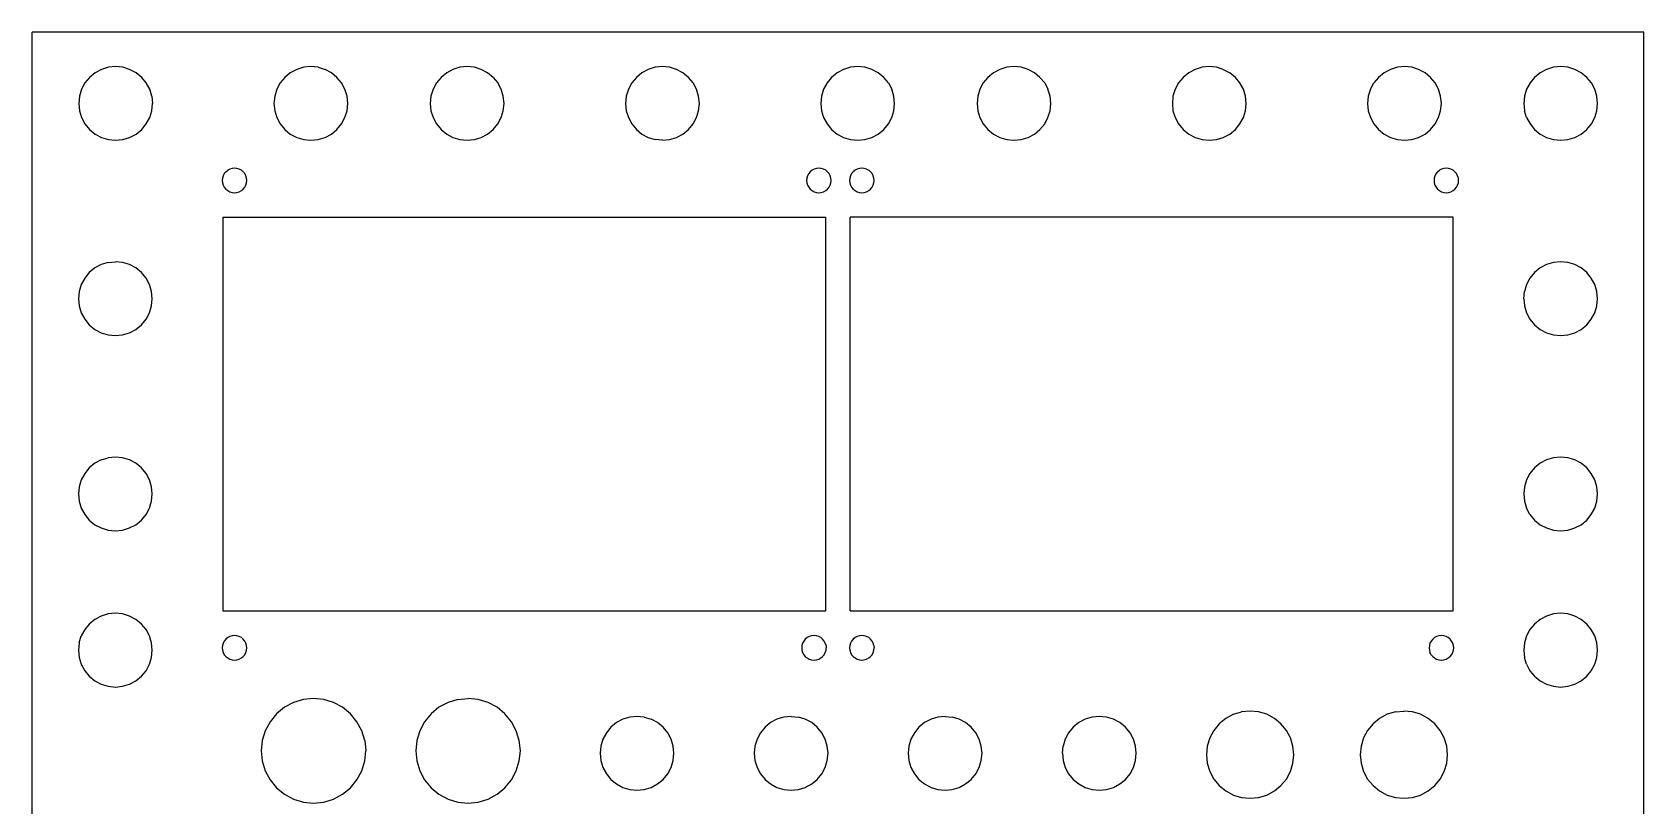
# Model space of a CAD drawing. Extents: x -0.066 to 0.066, y -0.087 to 0.087.
# Drawn here: x -0.0655 to 0.0655, y 0.0241 to 0.087 of the extents above; entities that cross this region are included whole.
import ezdxf

# ---------------------------------------------------------------- set-up
doc = ezdxf.new("R2010")
doc.units = 0

msp = doc.modelspace()

# ---------------------------------------------------------------- linework, layer by layer
for p, q in [((0.0655, 0.087), (-0.0655, 0.087)), ((-0.0655, -0.087), (-0.0655, 0.087)), ((0.0655, -0.087), (0.0655, 0.087)), ((-0.05987, 0.08398), (-0.06039, 0.0837)), ((-0.05931, 0.08415), (-0.05987, 0.08398)), ((-0.05872, 0.08421), (-0.05931, 0.08415)), ((-0.05814, 0.08415), (-0.05872, 0.08421)), ((-0.05758, 0.08398), (-0.05814, 0.08415)), ((-0.05706, 0.0837), (-0.05758, 0.08398)), ((-0.044, 0.08398), (-0.04452, 0.0837)), ((-0.04343, 0.08415), (-0.044, 0.08398)), ((-0.04285, 0.08421), (-0.04343, 0.08415)), ((-0.04226, 0.08415), (-0.04285, 0.08421)), ((-0.04226, 0.08415), (-0.0417, 0.08398)), ((-0.04118, 0.0837), (-0.0417, 0.08398)), ((-0.0313, 0.08398), (-0.03181, 0.0837)), ((-0.03073, 0.08415), (-0.0313, 0.08398)), ((-0.03015, 0.08421), (-0.03073, 0.08415)), ((-0.02956, 0.08415), (-0.03015, 0.08421)), ((-0.029, 0.08398), (-0.02956, 0.08415)), ((-0.02848, 0.0837), (-0.029, 0.08398)), ((-0.01542, 0.08398), (-0.01594, 0.0837)), ((-0.01486, 0.08415), (-0.01542, 0.08398)), ((-0.01427, 0.08421), (-0.01486, 0.08415)), ((-0.01369, 0.08415), (-0.01427, 0.08421)), ((-0.01313, 0.08398), (-0.01369, 0.08415)), ((-0.01261, 0.0837), (-0.01313, 0.08398)), ((0.00045, 0.08398), (-0.00007, 0.0837)), ((0.00102, 0.08415), (0.00045, 0.08398)), ((0.0016, 0.08421), (0.00102, 0.08415)), ((0.00219, 0.08415), (0.0016, 0.08421)), ((0.00275, 0.08398), (0.00219, 0.08415)), ((0.00327, 0.0837), (0.00275, 0.08398)), ((0.01315, 0.08398), (0.01263, 0.0837)), ((0.01372, 0.08415), (0.01315, 0.08398)), ((0.0143, 0.08421), (0.01372, 0.08415)), ((0.01489, 0.08415), (0.0143, 0.08421)), ((0.01545, 0.08398), (0.01489, 0.08415)), ((0.01597, 0.0837), (0.01545, 0.08398)), ((0.02903, 0.08398), (0.02851, 0.0837)), ((0.02959, 0.08415), (0.02903, 0.08398)), ((0.03018, 0.08421), (0.02959, 0.08415)), ((0.03076, 0.08415), (0.03018, 0.08421)), ((0.03132, 0.08398), (0.03076, 0.08415)), ((0.03132, 0.08398), (0.03184, 0.0837)), ((0.0449, 0.08398), (0.04439, 0.0837)), ((0.04547, 0.08415), (0.0449, 0.08398)), ((0.04605, 0.08421), (0.04547, 0.08415)), ((0.04664, 0.08415), (0.04605, 0.08421)), ((0.0472, 0.08398), (0.04664, 0.08415)), ((0.04772, 0.0837), (0.0472, 0.08398)), ((0.0576, 0.08398), (0.05708, 0.0837)), ((0.05817, 0.08415), (0.0576, 0.08398)), ((0.05875, 0.08421), (0.05817, 0.08415)), ((0.05934, 0.08415), (0.05875, 0.08421)), ((0.0599, 0.08398), (0.05934, 0.08415)), ((0.06042, 0.0837), (0.0599, 0.08398)), ((-0.06122, 0.08288), (-0.06149, 0.08236)), ((-0.06084, 0.08333), (-0.06122, 0.08288)), ((-0.06039, 0.0837), (-0.06084, 0.08333)), ((-0.0566, 0.08333), (-0.05706, 0.0837)), ((-0.05623, 0.08288), (-0.0566, 0.08333)), ((-0.05595, 0.08236), (-0.05623, 0.08288)), ((-0.04534, 0.08288), (-0.04562, 0.08236)), ((-0.04497, 0.08333), (-0.04534, 0.08288)), ((-0.04452, 0.0837), (-0.04497, 0.08333)), ((-0.04073, 0.08333), (-0.04118, 0.0837)), ((-0.04035, 0.08288), (-0.04073, 0.08333)), ((-0.04008, 0.08236), (-0.04035, 0.08288)), ((-0.03264, 0.08288), (-0.03292, 0.08236)), ((-0.03227, 0.08333), (-0.03264, 0.08288)), ((-0.03181, 0.0837), (-0.03227, 0.08333)), ((-0.02803, 0.08333), (-0.02848, 0.0837)), ((-0.02803, 0.08333), (-0.02765, 0.08288)), ((-0.02738, 0.08236), (-0.02765, 0.08288)), ((-0.01677, 0.08288), (-0.01704, 0.08236)), ((-0.01639, 0.08333), (-0.01677, 0.08288)), ((-0.01594, 0.0837), (-0.01639, 0.08333)), ((-0.01215, 0.08333), (-0.01261, 0.0837)), ((-0.01178, 0.08288), (-0.01215, 0.08333)), ((-0.0115, 0.08236), (-0.01178, 0.08288)), ((-0.00089, 0.08288), (-0.00117, 0.08236)), ((-0.00052, 0.08333), (-0.00089, 0.08288)), ((-0.00007, 0.0837), (-0.00052, 0.08333)), ((0.00372, 0.08333), (0.00327, 0.0837)), ((0.0041, 0.08288), (0.00372, 0.08333)), ((0.0041, 0.08288), (0.00437, 0.08236)), ((0.01181, 0.08288), (0.01153, 0.08236)), ((0.01218, 0.08333), (0.01181, 0.08288)), ((0.01263, 0.0837), (0.01218, 0.08333)), ((0.01642, 0.08333), (0.01597, 0.0837)), ((0.0168, 0.08288), (0.01642, 0.08333)), ((0.0168, 0.08288), (0.01707, 0.08236)), ((0.02768, 0.08288), (0.02741, 0.08236)), ((0.02806, 0.08333), (0.02768, 0.08288)), ((0.02851, 0.0837), (0.02806, 0.08333)), ((0.0323, 0.08333), (0.03184, 0.0837)), ((0.03267, 0.08288), (0.0323, 0.08333)), ((0.03295, 0.08236), (0.03267, 0.08288)), ((0.04328, 0.08236), (0.04356, 0.08288)), ((0.04393, 0.08333), (0.04356, 0.08288)), ((0.04439, 0.0837), (0.04393, 0.08333)), ((0.04817, 0.08333), (0.04772, 0.0837)), ((0.04855, 0.08288), (0.04817, 0.08333)), ((0.04882, 0.08236), (0.04855, 0.08288)), ((0.05626, 0.08288), (0.05598, 0.08236)), ((0.05663, 0.08333), (0.05626, 0.08288)), ((0.05708, 0.0837), (0.05663, 0.08333)), ((0.06087, 0.08333), (0.06042, 0.0837)), ((0.06125, 0.08288), (0.06087, 0.08333)), ((0.06152, 0.08236), (0.06125, 0.08288)), ((-0.06167, 0.08179), (-0.06172, 0.08121)), ((-0.06149, 0.08236), (-0.06167, 0.08179)), ((-0.05578, 0.08179), (-0.05595, 0.08236)), ((-0.05578, 0.08179), (-0.05572, 0.08121)), ((-0.04579, 0.08179), (-0.04585, 0.08121)), ((-0.04562, 0.08236), (-0.04579, 0.08179)), ((-0.03991, 0.08179), (-0.04008, 0.08236)), ((-0.03985, 0.08121), (-0.03991, 0.08179)), ((-0.03309, 0.08179), (-0.03315, 0.08121)), ((-0.03292, 0.08236), (-0.03309, 0.08179)), ((-0.02721, 0.08179), (-0.02738, 0.08236)), ((-0.02715, 0.08121), (-0.02721, 0.08179)), ((-0.01722, 0.08179), (-0.01727, 0.08121)), ((-0.01704, 0.08236), (-0.01722, 0.08179)), ((-0.01133, 0.08179), (-0.0115, 0.08236)), ((-0.01127, 0.08121), (-0.01133, 0.08179)), ((-0.00134, 0.08179), (-0.0014, 0.08121)), ((-0.00117, 0.08236), (-0.00134, 0.08179)), ((0.00454, 0.08179), (0.00437, 0.08236)), ((0.0046, 0.08121), (0.00454, 0.08179)), ((0.01136, 0.08179), (0.0113, 0.08121)), ((0.01153, 0.08236), (0.01136, 0.08179)), ((0.01724, 0.08179), (0.01707, 0.08236)), ((0.0173, 0.08121), (0.01724, 0.08179)), ((0.02723, 0.08179), (0.02718, 0.08121)), ((0.02741, 0.08236), (0.02723, 0.08179)), ((0.03312, 0.08179), (0.03295, 0.08236)), ((0.03318, 0.08121), (0.03312, 0.08179)), ((0.04311, 0.08179), (0.04305, 0.08121)), ((0.04328, 0.08236), (0.04311, 0.08179)), ((0.04899, 0.08179), (0.04882, 0.08236)), ((0.04905, 0.08121), (0.04899, 0.08179)), ((0.05581, 0.08179), (0.05575, 0.08121)), ((0.05598, 0.08236), (0.05581, 0.08179)), ((0.06169, 0.08179), (0.06152, 0.08236)), ((0.06175, 0.08121), (0.06169, 0.08179)), ((-0.06172, 0.08121), (-0.06167, 0.08062)), ((-0.06167, 0.08062), (-0.06149, 0.08006)), ((-0.06149, 0.08006), (-0.06122, 0.07954)), ((-0.05623, 0.07954), (-0.05595, 0.08006)), ((-0.05595, 0.08006), (-0.05578, 0.08062)), ((-0.05578, 0.08062), (-0.05572, 0.08121)), ((-0.04585, 0.08121), (-0.04579, 0.08062)), ((-0.04579, 0.08062), (-0.04562, 0.08006)), ((-0.04562, 0.08006), (-0.04534, 0.07954)), ((-0.04035, 0.07954), (-0.04008, 0.08006)), ((-0.04008, 0.08006), (-0.03991, 0.08062)), ((-0.03991, 0.08062), (-0.03985, 0.08121)), ((-0.03315, 0.08121), (-0.03309, 0.08062)), ((-0.03309, 0.08062), (-0.03292, 0.08006)), ((-0.03292, 0.08006), (-0.03264, 0.07954)), ((-0.02765, 0.07954), (-0.02738, 0.08006)), ((-0.02738, 0.08006), (-0.02721, 0.08062)), ((-0.02721, 0.08062), (-0.02715, 0.08121)), ((-0.01727, 0.08121), (-0.01722, 0.08062)), ((-0.01722, 0.08062), (-0.01704, 0.08006)), ((-0.01704, 0.08006), (-0.01677, 0.07954)), ((-0.01178, 0.07954), (-0.0115, 0.08006)), ((-0.0115, 0.08006), (-0.01133, 0.08062)), ((-0.01133, 0.08062), (-0.01127, 0.08121)), ((-0.0014, 0.08121), (-0.00134, 0.08062)), ((-0.00134, 0.08062), (-0.00117, 0.08006)), ((-0.00117, 0.08006), (-0.00089, 0.07954)), ((0.0041, 0.07954), (0.00437, 0.08006)), ((0.00437, 0.08006), (0.00454, 0.08062)), ((0.00454, 0.08062), (0.0046, 0.08121)), ((0.0113, 0.08121), (0.01136, 0.08062)), ((0.01136, 0.08062), (0.01153, 0.08006)), ((0.01153, 0.08006), (0.01181, 0.07954)), ((0.0168, 0.07954), (0.01707, 0.08006)), ((0.01707, 0.08006), (0.01724, 0.08062)), ((0.01724, 0.08062), (0.0173, 0.08121)), ((0.02718, 0.08121), (0.02723, 0.08062)), ((0.02723, 0.08062), (0.02741, 0.08006)), ((0.02741, 0.08006), (0.02768, 0.07954)), ((0.03267, 0.07954), (0.03295, 0.08006)), ((0.03295, 0.08006), (0.03312, 0.08062)), ((0.03312, 0.08062), (0.03318, 0.08121)), ((0.04305, 0.08121), (0.04311, 0.08062)), ((0.04311, 0.08062), (0.04328, 0.08006)), ((0.04328, 0.08006), (0.04356, 0.07954)), ((0.04855, 0.07954), (0.04882, 0.08006)), ((0.04882, 0.08006), (0.04899, 0.08062)), ((0.04899, 0.08062), (0.04905, 0.08121)), ((0.05575, 0.08121), (0.05581, 0.08062)), ((0.05598, 0.08006), (0.05581, 0.08062)), ((0.05598, 0.08006), (0.05626, 0.07954)), ((0.06125, 0.07954), (0.06152, 0.08006)), ((0.06152, 0.08006), (0.06169, 0.08062)), ((0.06169, 0.08062), (0.06175, 0.08121)), ((-0.06122, 0.07954), (-0.06084, 0.07909)), ((-0.06084, 0.07909), (-0.06039, 0.07871)), ((-0.06039, 0.07871), (-0.05987, 0.07844)), ((-0.05758, 0.07844), (-0.05706, 0.07871)), ((-0.05706, 0.07871), (-0.0566, 0.07909)), ((-0.0566, 0.07909), (-0.05623, 0.07954)), ((-0.04534, 0.07954), (-0.04497, 0.07909)), ((-0.04497, 0.07909), (-0.04452, 0.07871)), ((-0.04452, 0.07871), (-0.044, 0.07844)), ((-0.0417, 0.07844), (-0.04118, 0.07871)), ((-0.04118, 0.07871), (-0.04073, 0.07909)), ((-0.04073, 0.07909), (-0.04035, 0.07954)), ((-0.03264, 0.07954), (-0.03227, 0.07909)), ((-0.03227, 0.07909), (-0.03181, 0.07871)), ((-0.03181, 0.07871), (-0.0313, 0.07844)), ((-0.029, 0.07844), (-0.02848, 0.07871)), ((-0.02848, 0.07871), (-0.02803, 0.07909)), ((-0.02803, 0.07909), (-0.02765, 0.07954)), ((-0.01677, 0.07954), (-0.01639, 0.07909)), ((-0.01639, 0.07909), (-0.01594, 0.07871)), ((-0.01594, 0.07871), (-0.01542, 0.07844)), ((-0.01313, 0.07844), (-0.01261, 0.07871)), ((-0.01261, 0.07871), (-0.01215, 0.07909)), ((-0.01215, 0.07909), (-0.01178, 0.07954)), ((-0.00089, 0.07954), (-0.00052, 0.07909)), ((-0.00052, 0.07909), (-0.00007, 0.07871)), ((-0.00007, 0.07871), (0.00045, 0.07844)), ((0.00275, 0.07844), (0.00327, 0.07871)), ((0.00327, 0.07871), (0.00372, 0.07909)), ((0.00372, 0.07909), (0.0041, 0.07954)), ((0.01181, 0.07954), (0.01218, 0.07909)), ((0.01218, 0.07909), (0.01263, 0.07871)), ((0.01263, 0.07871), (0.01315, 0.07844)), ((0.01545, 0.07844), (0.01597, 0.07871)), ((0.01597, 0.07871), (0.01642, 0.07909)), ((0.01642, 0.07909), (0.0168, 0.07954)), ((0.02768, 0.07954), (0.02806, 0.07909)), ((0.02806, 0.07909), (0.02851, 0.07871)), ((0.02851, 0.07871), (0.02903, 0.07844)), ((0.03132, 0.07844), (0.03184, 0.07871)), ((0.03184, 0.07871), (0.0323, 0.07909)), ((0.0323, 0.07909), (0.03267, 0.07954)), ((0.04356, 0.07954), (0.04393, 0.07909)), ((0.04393, 0.07909), (0.04439, 0.07871)), ((0.04439, 0.07871), (0.0449, 0.07844)), ((0.0472, 0.07844), (0.04772, 0.07871)), ((0.04772, 0.07871), (0.04817, 0.07909)), ((0.04817, 0.07909), (0.04855, 0.07954)), ((0.05626, 0.07954), (0.05663, 0.07909)), ((0.05663, 0.07909), (0.05708, 0.07871)), ((0.05708, 0.07871), (0.0576, 0.07844)), ((0.0599, 0.07844), (0.06042, 0.07871)), ((0.06042, 0.07871), (0.06087, 0.07909)), ((0.06087, 0.07909), (0.06125, 0.07954)), ((-0.05987, 0.07844), (-0.05931, 0.07827)), ((-0.05931, 0.07827), (-0.05872, 0.07821)), ((-0.05872, 0.07821), (-0.05814, 0.07827)), ((-0.05814, 0.07827), (-0.05758, 0.07844)), ((-0.044, 0.07844), (-0.04343, 0.07827)), ((-0.04343, 0.07827), (-0.04285, 0.07821)), ((-0.04285, 0.07821), (-0.04226, 0.07827)), ((-0.04226, 0.07827), (-0.0417, 0.07844)), ((-0.0313, 0.07844), (-0.03073, 0.07827)), ((-0.03073, 0.07827), (-0.03015, 0.07821)), ((-0.03015, 0.07821), (-0.02956, 0.07827)), ((-0.02956, 0.07827), (-0.029, 0.07844)), ((-0.01542, 0.07844), (-0.01486, 0.07827)), ((-0.01427, 0.07821), (-0.01486, 0.07827)), ((-0.01427, 0.07821), (-0.01369, 0.07827)), ((-0.01369, 0.07827), (-0.01313, 0.07844)), ((0.00045, 0.07844), (0.00102, 0.07827)), ((0.00102, 0.07827), (0.0016, 0.07821)), ((0.0016, 0.07821), (0.00219, 0.07827)), ((0.00219, 0.07827), (0.00275, 0.07844)), ((0.01315, 0.07844), (0.01372, 0.07827)), ((0.01372, 0.07827), (0.0143, 0.07821)), ((0.0143, 0.07821), (0.01489, 0.07827)), ((0.01489, 0.07827), (0.01545, 0.07844)), ((0.02903, 0.07844), (0.02959, 0.07827)), ((0.02959, 0.07827), (0.03018, 0.07821)), ((0.03018, 0.07821), (0.03076, 0.07827)), ((0.03076, 0.07827), (0.03132, 0.07844)), ((0.0449, 0.07844), (0.04547, 0.07827)), ((0.04547, 0.07827), (0.04605, 0.07821)), ((0.04605, 0.07821), (0.04664, 0.07827)), ((0.04664, 0.07827), (0.0472, 0.07844)), ((0.0576, 0.07844), (0.05817, 0.07827)), ((0.05817, 0.07827), (0.05875, 0.07821)), ((0.05875, 0.07821), (0.05934, 0.07827)), ((0.05934, 0.07827), (0.0599, 0.07844)), ((-0.05004, 0.07514), (-0.05006, 0.07495)), ((-0.05006, 0.07495), (-0.05004, 0.07475)), ((-0.04998, 0.07533), (-0.05004, 0.07514)), ((-0.05004, 0.07475), (-0.04998, 0.07456)), ((-0.04989, 0.0755), (-0.04998, 0.07533)), ((-0.04977, 0.07565), (-0.04989, 0.0755)), ((-0.04977, 0.07565), (-0.04961, 0.07578)), ((-0.04944, 0.07587), (-0.04961, 0.07578)), ((-0.04925, 0.07593), (-0.04944, 0.07587)), ((-0.04906, 0.07595), (-0.04925, 0.07593)), ((-0.04886, 0.07593), (-0.04906, 0.07595)), ((-0.04868, 0.07587), (-0.04886, 0.07593)), ((-0.0485, 0.07578), (-0.04868, 0.07587)), ((-0.04835, 0.07565), (-0.0485, 0.07578)), ((-0.04823, 0.0755), (-0.04835, 0.07565)), ((-0.04813, 0.07533), (-0.04823, 0.0755)), ((-0.04808, 0.07514), (-0.04813, 0.07533)), ((-0.04813, 0.07456), (-0.04808, 0.07475)), ((-0.04806, 0.07495), (-0.04808, 0.07514)), ((-0.04808, 0.07475), (-0.04806, 0.07495)), ((-0.00253, 0.07514), (-0.00255, 0.07495)), ((-0.00255, 0.07495), (-0.00253, 0.07475)), ((-0.00248, 0.07533), (-0.00253, 0.07514)), ((-0.00253, 0.07475), (-0.00248, 0.07456)), ((-0.00238, 0.0755), (-0.00248, 0.07533)), ((-0.00226, 0.07565), (-0.00238, 0.0755)), ((-0.00211, 0.07578), (-0.00226, 0.07565)), ((-0.00194, 0.07587), (-0.00211, 0.07578)), ((-0.00175, 0.07593), (-0.00194, 0.07587)), ((-0.00155, 0.07595), (-0.00175, 0.07593)), ((-0.00136, 0.07593), (-0.00155, 0.07595)), ((-0.00117, 0.07587), (-0.00136, 0.07593)), ((-0.001, 0.07578), (-0.00117, 0.07587)), ((-0.00085, 0.07565), (-0.001, 0.07578)), ((-0.00085, 0.07565), (-0.00072, 0.0755)), ((-0.00063, 0.07533), (-0.00072, 0.0755)), ((-0.00057, 0.07514), (-0.00063, 0.07533)), ((-0.00063, 0.07456), (-0.00057, 0.07475)), ((-0.00055, 0.07495), (-0.00057, 0.07514)), ((-0.00057, 0.07475), (-0.00055, 0.07495)), ((0.00096, 0.07514), (0.00094, 0.07495)), ((0.00094, 0.07495), (0.00096, 0.07475)), ((0.00102, 0.07533), (0.00096, 0.07514)), ((0.00096, 0.07475), (0.00102, 0.07456)), ((0.00111, 0.0755), (0.00102, 0.07533)), ((0.00123, 0.07565), (0.00111, 0.0755)), ((0.00139, 0.07578), (0.00123, 0.07565)), ((0.00156, 0.07587), (0.00139, 0.07578)), ((0.00175, 0.07593), (0.00156, 0.07587)), ((0.00194, 0.07595), (0.00175, 0.07593)), ((0.00214, 0.07593), (0.00194, 0.07595)), ((0.00232, 0.07587), (0.00214, 0.07593)), ((0.00232, 0.07587), (0.0025, 0.07578)), ((0.00265, 0.07565), (0.0025, 0.07578)), ((0.00277, 0.0755), (0.00265, 0.07565)), ((0.00287, 0.07533), (0.00277, 0.0755)), ((0.00292, 0.07514), (0.00287, 0.07533)), ((0.00287, 0.07456), (0.00292, 0.07475)), ((0.00294, 0.07495), (0.00292, 0.07514)), ((0.00292, 0.07475), (0.00294, 0.07495)), ((0.04847, 0.07514), (0.04845, 0.07495)), ((0.04845, 0.07495), (0.04847, 0.07475)), ((0.04852, 0.07533), (0.04847, 0.07514)), ((0.04847, 0.07475), (0.04852, 0.07456)), ((0.04862, 0.0755), (0.04852, 0.07533)), ((0.04874, 0.07565), (0.04862, 0.0755)), ((0.04874, 0.07565), (0.04889, 0.07578)), ((0.04906, 0.07587), (0.04889, 0.07578)), ((0.04925, 0.07593), (0.04906, 0.07587)), ((0.04945, 0.07595), (0.04925, 0.07593)), ((0.04964, 0.07593), (0.04945, 0.07595)), ((0.04983, 0.07587), (0.04964, 0.07593)), ((0.05, 0.07578), (0.04983, 0.07587)), ((0.05015, 0.07565), (0.05, 0.07578)), ((0.05028, 0.0755), (0.05015, 0.07565)), ((0.05037, 0.07533), (0.05028, 0.0755)), ((0.05043, 0.07514), (0.05037, 0.07533)), ((0.05037, 0.07456), (0.05043, 0.07475)), ((0.05045, 0.07495), (0.05043, 0.07514)), ((0.05043, 0.07475), (0.05045, 0.07495)), ((-0.04998, 0.07456), (-0.04989, 0.07439)), ((-0.04989, 0.07439), (-0.04977, 0.07424)), ((-0.04977, 0.07424), (-0.04961, 0.07412)), ((-0.04961, 0.07412), (-0.04944, 0.07402)), ((-0.04944, 0.07402), (-0.04925, 0.07397)), ((-0.04925, 0.07397), (-0.04906, 0.07395)), ((-0.04906, 0.07395), (-0.04886, 0.07397)), ((-0.04886, 0.07397), (-0.04868, 0.07402)), ((-0.04868, 0.07402), (-0.0485, 0.07412)), ((-0.0485, 0.07412), (-0.04835, 0.07424)), ((-0.04835, 0.07424), (-0.04823, 0.07439)), ((-0.04823, 0.07439), (-0.04813, 0.07456)), ((-0.00248, 0.07456), (-0.00238, 0.07439)), ((-0.00238, 0.07439), (-0.00226, 0.07424)), ((-0.00226, 0.07424), (-0.00211, 0.07412)), ((-0.00211, 0.07412), (-0.00194, 0.07402)), ((-0.00194, 0.07402), (-0.00175, 0.07397)), ((-0.00175, 0.07397), (-0.00155, 0.07395)), ((-0.00155, 0.07395), (-0.00136, 0.07397)), ((-0.00136, 0.07397), (-0.00117, 0.07402)), ((-0.00117, 0.07402), (-0.001, 0.07412)), ((-0.001, 0.07412), (-0.00085, 0.07424)), ((-0.00085, 0.07424), (-0.00072, 0.07439)), ((-0.00072, 0.07439), (-0.00063, 0.07456)), ((0.00102, 0.07456), (0.00111, 0.07439)), ((0.00111, 0.07439), (0.00123, 0.07424)), ((0.00123, 0.07424), (0.00139, 0.07412)), ((0.00139, 0.07412), (0.00156, 0.07402)), ((0.00156, 0.07402), (0.00175, 0.07397)), ((0.00175, 0.07397), (0.00194, 0.07395)), ((0.00194, 0.07395), (0.00214, 0.07397)), ((0.00214, 0.07397), (0.00232, 0.07402)), ((0.00232, 0.07402), (0.0025, 0.07412)), ((0.0025, 0.07412), (0.00265, 0.07424)), ((0.00265, 0.07424), (0.00277, 0.07439)), ((0.00277, 0.07439), (0.00287, 0.07456)), ((0.04852, 0.07456), (0.04862, 0.07439)), ((0.04862, 0.07439), (0.04874, 0.07424)), ((0.04874, 0.07424), (0.04889, 0.07412)), ((0.04889, 0.07412), (0.04906, 0.07402)), ((0.04906, 0.07402), (0.04925, 0.07397)), ((0.04925, 0.07397), (0.04945, 0.07395)), ((0.04945, 0.07395), (0.04964, 0.07397)), ((0.04964, 0.07397), (0.04983, 0.07402)), ((0.04983, 0.07402), (0.05, 0.07412)), ((0.05, 0.07412), (0.05015, 0.07424)), ((0.05015, 0.07424), (0.05028, 0.07439)), ((0.05028, 0.07439), (0.05037, 0.07456)), ((-0.05, 0.07195), (-0.05, 0.03995)), ((-0.05, 0.07195), (-0.001, 0.07195)), ((-0.001, 0.03995), (-0.001, 0.07195)), ((0.05, 0.07195), (0.001, 0.07195)), ((0.001, 0.03995), (0.001, 0.07195)), ((0.05, 0.03995), (0.05, 0.07195)), ((-0.05932, 0.06828), (-0.05989, 0.06811)), ((-0.05932, 0.06828), (-0.05874, 0.06833)), ((-0.05815, 0.06828), (-0.05874, 0.06833)), ((-0.05759, 0.06811), (-0.05815, 0.06828)), ((0.05815, 0.06828), (0.05759, 0.06811)), ((0.05874, 0.06833), (0.05815, 0.06828)), ((0.05932, 0.06828), (0.05874, 0.06833)), ((0.05989, 0.06811), (0.05932, 0.06828)), ((-0.06123, 0.067), (-0.06151, 0.06648)), ((-0.06086, 0.06746), (-0.06123, 0.067)), ((-0.0604, 0.06783), (-0.06086, 0.06746)), ((-0.05989, 0.06811), (-0.0604, 0.06783)), ((-0.05707, 0.06783), (-0.05759, 0.06811)), ((-0.05662, 0.06746), (-0.05707, 0.06783)), ((-0.05624, 0.067), (-0.05662, 0.06746)), ((-0.05597, 0.06648), (-0.05624, 0.067)), ((0.05624, 0.067), (0.05597, 0.06648)), ((0.05662, 0.06746), (0.05624, 0.067)), ((0.05707, 0.06783), (0.05662, 0.06746)), ((0.05759, 0.06811), (0.05707, 0.06783)), ((0.0604, 0.06783), (0.05989, 0.06811)), ((0.06086, 0.06746), (0.0604, 0.06783)), ((0.06123, 0.067), (0.06086, 0.06746)), ((0.06151, 0.06648), (0.06123, 0.067)), ((-0.06168, 0.06592), (-0.06174, 0.06533)), ((-0.06151, 0.06648), (-0.06168, 0.06592)), ((-0.0558, 0.06592), (-0.05597, 0.06648)), ((-0.05574, 0.06533), (-0.0558, 0.06592)), ((0.05574, 0.06533), (0.0558, 0.06592)), ((0.05597, 0.06648), (0.0558, 0.06592)), ((0.06168, 0.06592), (0.06151, 0.06648)), ((0.06174, 0.06533), (0.06168, 0.06592)), ((-0.06174, 0.06533), (-0.06168, 0.06475)), ((-0.06168, 0.06475), (-0.06151, 0.06419)), ((-0.05597, 0.06419), (-0.0558, 0.06475)), ((-0.0558, 0.06475), (-0.05574, 0.06533)), ((0.05574, 0.06533), (0.0558, 0.06475)), ((0.0558, 0.06475), (0.05597, 0.06419)), ((0.06151, 0.06419), (0.06168, 0.06475)), ((0.06168, 0.06475), (0.06174, 0.06533)), ((-0.06151, 0.06419), (-0.06123, 0.06367)), ((-0.06123, 0.06367), (-0.06086, 0.06321)), ((-0.06086, 0.06321), (-0.0604, 0.06284)), ((-0.05707, 0.06284), (-0.05662, 0.06321)), ((-0.05662, 0.06321), (-0.05624, 0.06367)), ((-0.05624, 0.06367), (-0.05597, 0.06419)), ((0.05597, 0.06419), (0.05624, 0.06367)), ((0.05624, 0.06367), (0.05662, 0.06321)), ((0.05662, 0.06321), (0.05707, 0.06284)), ((0.0604, 0.06284), (0.06086, 0.06321)), ((0.06086, 0.06321), (0.06123, 0.06367)), ((0.06123, 0.06367), (0.06151, 0.06419)), ((-0.0604, 0.06284), (-0.05989, 0.06256)), ((-0.05989, 0.06256), (-0.05932, 0.06239)), ((-0.05932, 0.06239), (-0.05874, 0.06233)), ((-0.05874, 0.06233), (-0.05815, 0.06239)), ((-0.05815, 0.06239), (-0.05759, 0.06256)), ((-0.05759, 0.06256), (-0.05707, 0.06284)), ((0.05707, 0.06284), (0.05759, 0.06256)), ((0.05759, 0.06256), (0.05815, 0.06239)), ((0.05815, 0.06239), (0.05874, 0.06233)), ((0.05874, 0.06233), (0.05932, 0.06239)), ((0.05932, 0.06239), (0.05989, 0.06256)), ((0.05989, 0.06256), (0.0604, 0.06284)), ((-0.05989, 0.05223), (-0.05932, 0.0524)), ((-0.05874, 0.05246), (-0.05932, 0.0524)), ((-0.05815, 0.0524), (-0.05874, 0.05246)), ((-0.05759, 0.05223), (-0.05815, 0.0524)), ((0.05815, 0.0524), (0.05759, 0.05223)), ((0.05874, 0.05246), (0.05815, 0.0524)), ((0.05932, 0.0524), (0.05874, 0.05246)), ((0.05989, 0.05223), (0.05932, 0.0524)), ((-0.06123, 0.05113), (-0.06151, 0.05061)), ((-0.06086, 0.05158), (-0.06123, 0.05113)), ((-0.0604, 0.05195), (-0.06086, 0.05158)), ((-0.05989, 0.05223), (-0.0604, 0.05195)), ((-0.05707, 0.05195), (-0.05759, 0.05223)), ((-0.05662, 0.05158), (-0.05707, 0.05195)), ((-0.05624, 0.05113), (-0.05662, 0.05158)), ((-0.05597, 0.05061), (-0.05624, 0.05113)), ((0.05624, 0.05113), (0.05597, 0.05061)), ((0.05662, 0.05158), (0.05624, 0.05113)), ((0.05707, 0.05195), (0.05662, 0.05158)), ((0.05759, 0.05223), (0.05707, 0.05195)), ((0.0604, 0.05195), (0.05989, 0.05223)), ((0.06086, 0.05158), (0.0604, 0.05195)), ((0.06123, 0.05113), (0.06086, 0.05158)), ((0.06151, 0.05061), (0.06123, 0.05113)), ((-0.06168, 0.05004), (-0.06174, 0.04946)), ((-0.06151, 0.05061), (-0.06168, 0.05004)), ((-0.0558, 0.05004), (-0.05597, 0.05061)), ((-0.05574, 0.04946), (-0.0558, 0.05004)), ((0.0558, 0.05004), (0.05574, 0.04946)), ((0.05597, 0.05061), (0.0558, 0.05004)), ((0.06168, 0.05004), (0.06151, 0.05061)), ((0.06174, 0.04946), (0.06168, 0.05004)), ((-0.06174, 0.04946), (-0.06168, 0.04887)), ((-0.06168, 0.04887), (-0.06151, 0.04831)), ((-0.05597, 0.04831), (-0.0558, 0.04887)), ((-0.0558, 0.04887), (-0.05574, 0.04946)), ((0.05574, 0.04946), (0.0558, 0.04887)), ((0.0558, 0.04887), (0.05597, 0.04831)), ((0.06151, 0.04831), (0.06168, 0.04887)), ((0.06168, 0.04887), (0.06174, 0.04946)), ((-0.06151, 0.04831), (-0.06123, 0.04779)), ((-0.06123, 0.04779), (-0.06086, 0.04734)), ((-0.06086, 0.04734), (-0.0604, 0.04696)), ((-0.05707, 0.04696), (-0.05662, 0.04734)), ((-0.05662, 0.04734), (-0.05624, 0.04779)), ((-0.05624, 0.04779), (-0.05597, 0.04831)), ((0.05624, 0.04779), (0.05597, 0.04831)), ((0.05624, 0.04779), (0.05662, 0.04734)), ((0.05662, 0.04734), (0.05707, 0.04696)), ((0.0604, 0.04696), (0.06086, 0.04734)), ((0.06086, 0.04734), (0.06123, 0.04779)), ((0.06123, 0.04779), (0.06151, 0.04831)), ((-0.0604, 0.04696), (-0.05989, 0.04669)), ((-0.05989, 0.04669), (-0.05932, 0.04652)), ((-0.05932, 0.04652), (-0.05874, 0.04646)), ((-0.05874, 0.04646), (-0.05815, 0.04652)), ((-0.05815, 0.04652), (-0.05759, 0.04669)), ((-0.05759, 0.04669), (-0.05707, 0.04696)), ((0.05707, 0.04696), (0.05759, 0.04669)), ((0.05759, 0.04669), (0.05815, 0.04652)), ((0.05815, 0.04652), (0.05874, 0.04646)), ((0.05874, 0.04646), (0.05932, 0.04652)), ((0.05932, 0.04652), (0.05989, 0.04669)), ((0.05989, 0.04669), (0.0604, 0.04696)), ((-0.05989, 0.03953), (-0.0604, 0.03925)), ((-0.05932, 0.0397), (-0.05989, 0.03953)), ((-0.05874, 0.03976), (-0.05932, 0.0397)), ((-0.05815, 0.0397), (-0.05874, 0.03976)), ((-0.05759, 0.03953), (-0.05815, 0.0397)), ((-0.05707, 0.03925), (-0.05759, 0.03953)), ((-0.05, 0.03995), (-0.001, 0.03995)), ((0.001, 0.03995), (0.05, 0.03995)), ((0.05759, 0.03953), (0.05707, 0.03925)), ((0.05815, 0.0397), (0.05759, 0.03953)), ((0.05874, 0.03976), (0.05815, 0.0397)), ((0.05932, 0.0397), (0.05874, 0.03976)), ((0.05989, 0.03953), (0.05932, 0.0397)), ((0.0604, 0.03925), (0.05989, 0.03953)), ((-0.06123, 0.03843), (-0.06151, 0.03791)), ((-0.06086, 0.03888), (-0.06123, 0.03843)), ((-0.0604, 0.03925), (-0.06086, 0.03888)), ((-0.05662, 0.03888), (-0.05707, 0.03925)), ((-0.05624, 0.03843), (-0.05662, 0.03888)), ((-0.05597, 0.03791), (-0.05624, 0.03843)), ((0.05624, 0.03843), (0.05597, 0.03791)), ((0.05662, 0.03888), (0.05624, 0.03843)), ((0.05707, 0.03925), (0.05662, 0.03888)), ((0.06086, 0.03888), (0.0604, 0.03925)), ((0.06123, 0.03843), (0.06086, 0.03888)), ((0.06151, 0.03791), (0.06123, 0.03843)), ((-0.06168, 0.03734), (-0.06174, 0.03676)), ((-0.06174, 0.03676), (-0.06168, 0.03617)), ((-0.06168, 0.03734), (-0.06151, 0.03791)), ((-0.0558, 0.03734), (-0.05597, 0.03791)), ((-0.05574, 0.03676), (-0.0558, 0.03734)), ((-0.0558, 0.03617), (-0.05574, 0.03676)), ((-0.05004, 0.03714), (-0.05006, 0.03695)), ((-0.05006, 0.03695), (-0.05004, 0.03675)), ((-0.04998, 0.03733), (-0.05004, 0.03714)), ((-0.05004, 0.03675), (-0.04998, 0.03656)), ((-0.04989, 0.0375), (-0.04998, 0.03733)), ((-0.04977, 0.03765), (-0.04989, 0.0375)), ((-0.04961, 0.03778), (-0.04977, 0.03765)), ((-0.04944, 0.03787), (-0.04961, 0.03778)), ((-0.04925, 0.03793), (-0.04944, 0.03787)), ((-0.04906, 0.03795), (-0.04925, 0.03793)), ((-0.04886, 0.03793), (-0.04906, 0.03795)), ((-0.04868, 0.03787), (-0.04886, 0.03793)), ((-0.0485, 0.03778), (-0.04868, 0.03787)), ((-0.0485, 0.03778), (-0.04835, 0.03765)), ((-0.04823, 0.0375), (-0.04835, 0.03765)), ((-0.04813, 0.03733), (-0.04823, 0.0375)), ((-0.04808, 0.03714), (-0.04813, 0.03733)), ((-0.04813, 0.03656), (-0.04808, 0.03675)), ((-0.04806, 0.03695), (-0.04808, 0.03714)), ((-0.04808, 0.03675), (-0.04806, 0.03695)), ((-0.00293, 0.03714), (-0.00295, 0.03695)), ((-0.00295, 0.03695), (-0.00293, 0.03675)), ((-0.00288, 0.03733), (-0.00293, 0.03714)), ((-0.00293, 0.03675), (-0.00288, 0.03656)), ((-0.00278, 0.0375), (-0.00288, 0.03733)), ((-0.00266, 0.03765), (-0.00278, 0.0375)), ((-0.00251, 0.03778), (-0.00266, 0.03765)), ((-0.00234, 0.03787), (-0.00251, 0.03778)), ((-0.00215, 0.03793), (-0.00234, 0.03787)), ((-0.00195, 0.03795), (-0.00215, 0.03793)), ((-0.00176, 0.03793), (-0.00195, 0.03795)), ((-0.00157, 0.03787), (-0.00176, 0.03793)), ((-0.0014, 0.03778), (-0.00157, 0.03787)), ((-0.00125, 0.03765), (-0.0014, 0.03778)), ((-0.00112, 0.0375), (-0.00125, 0.03765)), ((-0.00103, 0.03733), (-0.00112, 0.0375)), ((-0.00097, 0.03714), (-0.00103, 0.03733)), ((-0.00103, 0.03656), (-0.00097, 0.03675)), ((-0.00097, 0.03714), (-0.00095, 0.03695)), ((-0.00097, 0.03675), (-0.00095, 0.03695)), ((0.00096, 0.03714), (0.00094, 0.03695)), ((0.00094, 0.03695), (0.00096, 0.03675)), ((0.00102, 0.03733), (0.00096, 0.03714)), ((0.00096, 0.03675), (0.00102, 0.03656)), ((0.00111, 0.0375), (0.00102, 0.03733)), ((0.00123, 0.03765), (0.00111, 0.0375)), ((0.00139, 0.03778), (0.00123, 0.03765)), ((0.00156, 0.03787), (0.00139, 0.03778)), ((0.00175, 0.03793), (0.00156, 0.03787)), ((0.00194, 0.03795), (0.00175, 0.03793)), ((0.00214, 0.03793), (0.00194, 0.03795)), ((0.00232, 0.03787), (0.00214, 0.03793)), ((0.0025, 0.03778), (0.00232, 0.03787)), ((0.00265, 0.03765), (0.0025, 0.03778)), ((0.00277, 0.0375), (0.00265, 0.03765)), ((0.00287, 0.03733), (0.00277, 0.0375)), ((0.00292, 0.03714), (0.00287, 0.03733)), ((0.00287, 0.03656), (0.00292, 0.03675)), ((0.00292, 0.03714), (0.00294, 0.03695)), ((0.00292, 0.03675), (0.00294, 0.03695)), ((0.04807, 0.03714), (0.04805, 0.03695)), ((0.04805, 0.03695), (0.04807, 0.03675)), ((0.04812, 0.03733), (0.04807, 0.03714)), ((0.04807, 0.03675), (0.04812, 0.03656)), ((0.04822, 0.0375), (0.04812, 0.03733)), ((0.04834, 0.03765), (0.04822, 0.0375)), ((0.04849, 0.03778), (0.04834, 0.03765)), ((0.04866, 0.03787), (0.04849, 0.03778)), ((0.04885, 0.03793), (0.04866, 0.03787)), ((0.04905, 0.03795), (0.04885, 0.03793)), ((0.04924, 0.03793), (0.04905, 0.03795)), ((0.04943, 0.03787), (0.04924, 0.03793)), ((0.0496, 0.03778), (0.04943, 0.03787)), ((0.04975, 0.03765), (0.0496, 0.03778)), ((0.04988, 0.0375), (0.04975, 0.03765)), ((0.04997, 0.03733), (0.04988, 0.0375)), ((0.05003, 0.03714), (0.04997, 0.03733)), ((0.04997, 0.03656), (0.05003, 0.03675)), ((0.05005, 0.03695), (0.05003, 0.03714)), ((0.05003, 0.03675), (0.05005, 0.03695)), ((0.0558, 0.03734), (0.05574, 0.03676)), ((0.05574, 0.03676), (0.0558, 0.03617)), ((0.05597, 0.03791), (0.0558, 0.03734)), ((0.06168, 0.03734), (0.06151, 0.03791)), ((0.06174, 0.03676), (0.06168, 0.03734)), ((0.06168, 0.03617), (0.06174, 0.03676)), ((-0.06168, 0.03617), (-0.06151, 0.03561)), ((-0.06151, 0.03561), (-0.06123, 0.03509)), ((-0.05624, 0.03509), (-0.05597, 0.03561)), ((-0.05597, 0.03561), (-0.0558, 0.03617)), ((-0.04998, 0.03656), (-0.04989, 0.03639)), ((-0.04989, 0.03639), (-0.04977, 0.03624)), ((-0.04977, 0.03624), (-0.04961, 0.03612)), ((-0.04961, 0.03612), (-0.04944, 0.03602)), ((-0.04944, 0.03602), (-0.04925, 0.03597)), ((-0.04925, 0.03597), (-0.04906, 0.03595)), ((-0.04906, 0.03595), (-0.04886, 0.03597)), ((-0.04886, 0.03597), (-0.04868, 0.03602)), ((-0.04868, 0.03602), (-0.0485, 0.03612)), ((-0.0485, 0.03612), (-0.04835, 0.03624)), ((-0.04835, 0.03624), (-0.04823, 0.03639)), ((-0.04823, 0.03639), (-0.04813, 0.03656)), ((-0.00288, 0.03656), (-0.00278, 0.03639)), ((-0.00278, 0.03639), (-0.00266, 0.03624)), ((-0.00266, 0.03624), (-0.00251, 0.03612)), ((-0.00251, 0.03612), (-0.00234, 0.03602)), ((-0.00234, 0.03602), (-0.00215, 0.03597)), ((-0.00215, 0.03597), (-0.00195, 0.03595)), ((-0.00195, 0.03595), (-0.00176, 0.03597)), ((-0.00176, 0.03597), (-0.00157, 0.03602)), ((-0.00157, 0.03602), (-0.0014, 0.03612)), ((-0.0014, 0.03612), (-0.00125, 0.03624)), ((-0.00125, 0.03624), (-0.00112, 0.03639)), ((-0.00112, 0.03639), (-0.00103, 0.03656)), ((0.00102, 0.03656), (0.00111, 0.03639)), ((0.00111, 0.03639), (0.00123, 0.03624)), ((0.00123, 0.03624), (0.00139, 0.03612)), ((0.00139, 0.03612), (0.00156, 0.03602)), ((0.00156, 0.03602), (0.00175, 0.03597)), ((0.00175, 0.03597), (0.00194, 0.03595)), ((0.00194, 0.03595), (0.00214, 0.03597)), ((0.00214, 0.03597), (0.00232, 0.03602)), ((0.00232, 0.03602), (0.0025, 0.03612)), ((0.0025, 0.03612), (0.00265, 0.03624)), ((0.00265, 0.03624), (0.00277, 0.03639)), ((0.00277, 0.03639), (0.00287, 0.03656)), ((0.04822, 0.03639), (0.04812, 0.03656)), ((0.04822, 0.03639), (0.04834, 0.03624)), ((0.04834, 0.03624), (0.04849, 0.03612)), ((0.04849, 0.03612), (0.04866, 0.03602)), ((0.04866, 0.03602), (0.04885, 0.03597)), ((0.04885, 0.03597), (0.04905, 0.03595)), ((0.04905, 0.03595), (0.04924, 0.03597)), ((0.04924, 0.03597), (0.04943, 0.03602)), ((0.04943, 0.03602), (0.0496, 0.03612)), ((0.0496, 0.03612), (0.04975, 0.03624)), ((0.04975, 0.03624), (0.04988, 0.03639)), ((0.04988, 0.03639), (0.04997, 0.03656)), ((0.05597, 0.03561), (0.0558, 0.03617)), ((0.05597, 0.03561), (0.05624, 0.03509)), ((0.06123, 0.03509), (0.06151, 0.03561)), ((0.06151, 0.03561), (0.06168, 0.03617)), ((-0.06123, 0.03509), (-0.06086, 0.03464)), ((-0.06086, 0.03464), (-0.0604, 0.03426)), ((-0.0604, 0.03426), (-0.05989, 0.03399)), ((-0.05759, 0.03399), (-0.05707, 0.03426)), ((-0.05707, 0.03426), (-0.05662, 0.03464)), ((-0.05662, 0.03464), (-0.05624, 0.03509)), ((0.05624, 0.03509), (0.05662, 0.03464)), ((0.05662, 0.03464), (0.05707, 0.03426)), ((0.05707, 0.03426), (0.05759, 0.03399)), ((0.05989, 0.03399), (0.0604, 0.03426)), ((0.0604, 0.03426), (0.06086, 0.03464)), ((0.06086, 0.03464), (0.06123, 0.03509)), ((-0.05989, 0.03399), (-0.05932, 0.03382)), ((-0.05932, 0.03382), (-0.05874, 0.03376)), ((-0.05874, 0.03376), (-0.05815, 0.03382)), ((-0.05815, 0.03382), (-0.05759, 0.03399)), ((-0.04263, 0.03282), (-0.04346, 0.03274)), ((-0.0418, 0.03274), (-0.04263, 0.03282)), ((-0.0309, 0.03274), (-0.03007, 0.03282)), ((-0.02925, 0.03274), (-0.03007, 0.03282)), ((0.05759, 0.03399), (0.05815, 0.03382)), ((0.05815, 0.03382), (0.05874, 0.03376)), ((0.05874, 0.03376), (0.05932, 0.03382)), ((0.05932, 0.03382), (0.05989, 0.03399)), ((-0.04564, 0.03158), (-0.04617, 0.03094)), ((-0.04499, 0.03211), (-0.04564, 0.03158)), ((-0.04426, 0.0325), (-0.04499, 0.03211)), ((-0.04346, 0.03274), (-0.04426, 0.0325)), ((-0.04101, 0.0325), (-0.0418, 0.03274)), ((-0.04027, 0.03211), (-0.04101, 0.0325)), ((-0.03963, 0.03158), (-0.04027, 0.03211)), ((-0.0391, 0.03094), (-0.03963, 0.03158)), ((-0.03308, 0.03158), (-0.03361, 0.03094)), ((-0.03244, 0.03211), (-0.03308, 0.03158)), ((-0.0317, 0.0325), (-0.03244, 0.03211)), ((-0.0309, 0.03274), (-0.0317, 0.0325)), ((-0.02845, 0.0325), (-0.02925, 0.03274)), ((-0.02771, 0.03211), (-0.02845, 0.0325)), ((-0.02707, 0.03158), (-0.02771, 0.03211)), ((-0.02654, 0.03094), (-0.02707, 0.03158)), ((0.03214, 0.03154, 0), (0.03153, 0.03121, 0)), ((0.03214, 0.03154, 0), (0.03281, 0.03174, 0)), ((0.0335, 0.03181, 0), (0.03281, 0.03174, 0)), ((0.03419, 0.03174, 0), (0.0335, 0.03181, 0)), ((0.03486, 0.03154, 0), (0.03419, 0.03174, 0)), ((0.03547, 0.03121, 0), (0.03486, 0.03154, 0)), ((0.04464, 0.03154, 0), (0.04403, 0.03121, 0)), ((0.04531, 0.03174, 0), (0.04464, 0.03154, 0)), ((0.04531, 0.03174, 0), (0.046, 0.03181, 0)), ((0.04669, 0.03174, 0), (0.046, 0.03181, 0)), ((0.04736, 0.03154, 0), (0.04669, 0.03174, 0)), ((0.04797, 0.03121, 0), (0.04736, 0.03154, 0)), ((-0.04656, 0.0302), (-0.0468, 0.0294)), ((-0.04617, 0.03094), (-0.04656, 0.0302)), ((-0.03871, 0.0302), (-0.0391, 0.03094)), ((-0.03846, 0.0294), (-0.03871, 0.0302)), ((-0.034, 0.0302), (-0.03424, 0.0294)), ((-0.03361, 0.03094), (-0.034, 0.0302)), ((-0.02615, 0.0302), (-0.02654, 0.03094)), ((-0.02591, 0.0294), (-0.02615, 0.0302)), ((-0.01846, 0.0305), (-0.01883, 0.03004)), ((-0.018, 0.03087), (-0.01846, 0.0305)), ((-0.01748, 0.03115), (-0.018, 0.03087)), ((-0.01692, 0.03132), (-0.01748, 0.03115)), ((-0.01634, 0.03137), (-0.01692, 0.03132)), ((-0.01575, 0.03132), (-0.01634, 0.03137)), ((-0.01575, 0.03132), (-0.01519, 0.03115)), ((-0.01467, 0.03087), (-0.01519, 0.03115)), ((-0.01421, 0.0305), (-0.01467, 0.03087)), ((-0.01384, 0.03004), (-0.01421, 0.0305)), ((-0.00593, 0.0305), (-0.0063, 0.03004)), ((-0.00548, 0.03087), (-0.00593, 0.0305)), ((-0.00496, 0.03115), (-0.00548, 0.03087)), ((-0.00439, 0.03132), (-0.00496, 0.03115)), ((-0.00381, 0.03137), (-0.00439, 0.03132)), ((-0.00381, 0.03137), (-0.00322, 0.03132)), ((-0.00266, 0.03115), (-0.00322, 0.03132)), ((-0.00214, 0.03087), (-0.00266, 0.03115)), ((-0.00169, 0.0305), (-0.00214, 0.03087)), ((-0.00131, 0.03004), (-0.00169, 0.0305)), ((0.00658, 0.0305), (0.00621, 0.03004)), ((0.00704, 0.03087), (0.00658, 0.0305)), ((0.00756, 0.03115), (0.00704, 0.03087)), ((0.00812, 0.03132), (0.00756, 0.03115)), ((0.00871, 0.03137), (0.00812, 0.03132)), ((0.00871, 0.03137), (0.00929, 0.03132)), ((0.00985, 0.03115), (0.00929, 0.03132)), ((0.01037, 0.03087), (0.00985, 0.03115)), ((0.01083, 0.0305), (0.01037, 0.03087)), ((0.0112, 0.03004), (0.01083, 0.0305)), ((0.01912, 0.0305), (0.01875, 0.03004)), ((0.01957, 0.03087), (0.01912, 0.0305)), ((0.02009, 0.03115), (0.01957, 0.03087)), ((0.02066, 0.03132), (0.02009, 0.03115)), ((0.02124, 0.03137), (0.02066, 0.03132)), ((0.02183, 0.03132), (0.02124, 0.03137)), ((0.02239, 0.03115), (0.02183, 0.03132)), ((0.02291, 0.03087), (0.02239, 0.03115)), ((0.02336, 0.0305), (0.02291, 0.03087)), ((0.02374, 0.03004), (0.02336, 0.0305)), ((0.03055, 0.03023, 0), (0.03022, 0.02962, 0)), ((0.03099, 0.03077, 0), (0.03055, 0.03023, 0)), ((0.03153, 0.03121, 0), (0.03099, 0.03077, 0)), ((0.03601, 0.03077, 0), (0.03547, 0.03121, 0)), ((0.03645, 0.03023, 0), (0.03601, 0.03077, 0)), ((0.03678, 0.02962, 0), (0.03645, 0.03023, 0)), ((0.04305, 0.03023, 0), (0.04272, 0.02962, 0)), ((0.04349, 0.03077, 0), (0.04305, 0.03023, 0)), ((0.04403, 0.03121, 0), (0.04349, 0.03077, 0)), ((0.04851, 0.03077, 0), (0.04797, 0.03121, 0)), ((0.04895, 0.03023, 0), (0.04851, 0.03077, 0)), ((0.04928, 0.02962, 0), (0.04895, 0.03023, 0)), ((-0.0468, 0.0294), (-0.04688, 0.02857)), ((-0.03846, 0.0294), (-0.03838, 0.02857)), ((-0.03424, 0.0294), (-0.03432, 0.02857)), ((-0.02582, 0.02857), (-0.02591, 0.0294)), ((-0.01928, 0.02896), (-0.01934, 0.02837)), ((-0.01911, 0.02952), (-0.01928, 0.02896)), ((-0.01883, 0.03004), (-0.01911, 0.02952)), ((-0.01356, 0.02952), (-0.01384, 0.03004)), ((-0.01339, 0.02896), (-0.01356, 0.02952)), ((-0.01334, 0.02837), (-0.01339, 0.02896)), ((-0.00675, 0.02896), (-0.00681, 0.02837)), ((-0.00658, 0.02952), (-0.00675, 0.02896)), ((-0.0063, 0.03004), (-0.00658, 0.02952)), ((-0.00104, 0.02952), (-0.00131, 0.03004)), ((-0.00087, 0.02896), (-0.00104, 0.02952)), ((-0.00081, 0.02837), (-0.00087, 0.02896)), ((0.00576, 0.02896), (0.00571, 0.02837)), ((0.00593, 0.02952), (0.00576, 0.02896)), ((0.00621, 0.03004), (0.00593, 0.02952)), ((0.01148, 0.02952), (0.0112, 0.03004)), ((0.01165, 0.02896), (0.01148, 0.02952)), ((0.01171, 0.02837), (0.01165, 0.02896)), ((0.01824, 0.02837), (0.0183, 0.02896)), ((0.01847, 0.02952), (0.0183, 0.02896)), ((0.01875, 0.03004), (0.01847, 0.02952)), ((0.02401, 0.02952), (0.02374, 0.03004)), ((0.02418, 0.02896), (0.02401, 0.02952)), ((0.02424, 0.02837), (0.02418, 0.02896)), ((0.03002, 0.02895, 0), (0.02995, 0.02826, 0)), ((0.03022, 0.02962, 0), (0.03002, 0.02895, 0)), ((0.03698, 0.02895, 0), (0.03678, 0.02962, 0)), ((0.03705, 0.02826, 0), (0.03698, 0.02895, 0)), ((0.04252, 0.02895, 0), (0.04245, 0.02826, 0)), ((0.04272, 0.02962, 0), (0.04252, 0.02895, 0)), ((0.04948, 0.02895, 0), (0.04928, 0.02962, 0)), ((0.04955, 0.02826, 0), (0.04948, 0.02895, 0)), ((-0.04688, 0.02857), (-0.0468, 0.02775)), ((-0.0468, 0.02775), (-0.04656, 0.02695)), ((-0.03871, 0.02695), (-0.03846, 0.02775)), ((-0.03846, 0.02775), (-0.03838, 0.02857)), ((-0.03432, 0.02857), (-0.03424, 0.02775)), ((-0.03424, 0.02775), (-0.034, 0.02695)), ((-0.02615, 0.02695), (-0.02591, 0.02775)), ((-0.02591, 0.02775), (-0.02582, 0.02857)), ((-0.01934, 0.02837), (-0.01928, 0.02779)), ((-0.01928, 0.02779), (-0.01911, 0.02723)), ((-0.01356, 0.02723), (-0.01339, 0.02779)), ((-0.01339, 0.02779), (-0.01334, 0.02837)), ((-0.00681, 0.02837), (-0.00675, 0.02779)), ((-0.00675, 0.02779), (-0.00658, 0.02723)), ((-0.00104, 0.02723), (-0.00087, 0.02779)), ((-0.00087, 0.02779), (-0.00081, 0.02837)), ((0.00571, 0.02837), (0.00576, 0.02779)), ((0.00576, 0.02779), (0.00593, 0.02723)), ((0.01148, 0.02723), (0.01165, 0.02779)), ((0.01165, 0.02779), (0.01171, 0.02837)), ((0.01824, 0.02837), (0.0183, 0.02779)), ((0.0183, 0.02779), (0.01847, 0.02723)), ((0.02401, 0.02723), (0.02418, 0.02779)), ((0.02418, 0.02779), (0.02424, 0.02837)), ((0.02995, 0.02826, 0), (0.03002, 0.02756, 0)), ((0.03002, 0.02756, 0), (0.03022, 0.0269, 0)), ((0.03678, 0.0269, 0), (0.03698, 0.02756, 0)), ((0.03698, 0.02756, 0), (0.03705, 0.02826, 0)), ((0.04245, 0.02826, 0), (0.04252, 0.02756, 0)), ((0.04252, 0.02756, 0), (0.04272, 0.0269, 0)), ((0.04928, 0.0269, 0), (0.04948, 0.02756, 0)), ((0.04948, 0.02756, 0), (0.04955, 0.02826, 0)), ((-0.04656, 0.02695), (-0.04617, 0.02621)), ((-0.04617, 0.02621), (-0.04564, 0.02557)), ((-0.03963, 0.02557), (-0.0391, 0.02621)), ((-0.0391, 0.02621), (-0.03871, 0.02695)), ((-0.034, 0.02695), (-0.03361, 0.02621)), ((-0.03361, 0.02621), (-0.03308, 0.02557)), ((-0.02707, 0.02557), (-0.02654, 0.02621)), ((-0.02654, 0.02621), (-0.02615, 0.02695)), ((-0.01911, 0.02723), (-0.01883, 0.02671)), ((-0.01883, 0.02671), (-0.01846, 0.02625)), ((-0.01846, 0.02625), (-0.018, 0.02588)), ((-0.01467, 0.02588), (-0.01421, 0.02625)), ((-0.01421, 0.02625), (-0.01384, 0.02671)), ((-0.01384, 0.02671), (-0.01356, 0.02723)), ((-0.00658, 0.02723), (-0.0063, 0.02671)), ((-0.0063, 0.02671), (-0.00593, 0.02625)), ((-0.00593, 0.02625), (-0.00548, 0.02588)), ((-0.00214, 0.02588), (-0.00169, 0.02625)), ((-0.00169, 0.02625), (-0.00131, 0.02671)), ((-0.00131, 0.02671), (-0.00104, 0.02723)), ((0.00593, 0.02723), (0.00621, 0.02671)), ((0.00621, 0.02671), (0.00658, 0.02625)), ((0.00658, 0.02625), (0.00704, 0.02588)), ((0.01037, 0.02588), (0.01083, 0.02625)), ((0.01083, 0.02625), (0.0112, 0.02671)), ((0.0112, 0.02671), (0.01148, 0.02723)), ((0.01847, 0.02723), (0.01875, 0.02671)), ((0.01875, 0.02671), (0.01912, 0.02625)), ((0.01912, 0.02625), (0.01957, 0.02588)), ((0.02291, 0.02588), (0.02336, 0.02625)), ((0.02336, 0.02625), (0.02374, 0.02671)), ((0.02374, 0.02671), (0.02401, 0.02723)), ((0.03022, 0.0269, 0), (0.03055, 0.02628, 0)), ((0.03055, 0.02628, 0), (0.03099, 0.02575, 0)), ((0.03601, 0.02575, 0), (0.03645, 0.02628, 0)), ((0.03645, 0.02628, 0), (0.03678, 0.0269, 0)), ((0.04272, 0.0269, 0), (0.04305, 0.02628, 0)), ((0.04305, 0.02628, 0), (0.04349, 0.02575, 0)), ((0.04851, 0.02575, 0), (0.04895, 0.02628, 0)), ((0.04895, 0.02628, 0), (0.04928, 0.0269, 0)), ((-0.04564, 0.02557), (-0.04499, 0.02504)), ((-0.04499, 0.02504), (-0.04426, 0.02465)), ((-0.04101, 0.02465), (-0.04027, 0.02504)), ((-0.04027, 0.02504), (-0.03963, 0.02557)), ((-0.03308, 0.02557), (-0.03244, 0.02504)), ((-0.03244, 0.02504), (-0.0317, 0.02465)), ((-0.02845, 0.02465), (-0.02771, 0.02504)), ((-0.02771, 0.02504), (-0.02707, 0.02557)), ((-0.018, 0.02588), (-0.01748, 0.0256)), ((-0.01748, 0.0256), (-0.01692, 0.02543)), ((-0.01692, 0.02543), (-0.01634, 0.02537)), ((-0.01634, 0.02537), (-0.01575, 0.02543)), ((-0.01575, 0.02543), (-0.01519, 0.0256)), ((-0.01519, 0.0256), (-0.01467, 0.02588)), ((-0.00548, 0.02588), (-0.00496, 0.0256)), ((-0.00496, 0.0256), (-0.00439, 0.02543)), ((-0.00439, 0.02543), (-0.00381, 0.02537)), ((-0.00381, 0.02537), (-0.00322, 0.02543)), ((-0.00322, 0.02543), (-0.00266, 0.0256)), ((-0.00266, 0.0256), (-0.00214, 0.02588)), ((0.00704, 0.02588), (0.00756, 0.0256)), ((0.00756, 0.0256), (0.00812, 0.02543)), ((0.00812, 0.02543), (0.00871, 0.02537)), ((0.00871, 0.02537), (0.00929, 0.02543)), ((0.00929, 0.02543), (0.00985, 0.0256)), ((0.00985, 0.0256), (0.01037, 0.02588)), ((0.01957, 0.02588), (0.02009, 0.0256)), ((0.02009, 0.0256), (0.02066, 0.02543)), ((0.02066, 0.02543), (0.02124, 0.02537)), ((0.02124, 0.02537), (0.02183, 0.02543)), ((0.02183, 0.02543), (0.02239, 0.0256)), ((0.02239, 0.0256), (0.02291, 0.02588)), ((0.03099, 0.02575, 0), (0.03153, 0.02531, 0)), ((0.03153, 0.02531, 0), (0.03214, 0.02498, 0)), ((0.03214, 0.02498, 0), (0.03281, 0.02478, 0)), ((0.03419, 0.02478, 0), (0.03486, 0.02498, 0)), ((0.03486, 0.02498, 0), (0.03547, 0.02531, 0)), ((0.03547, 0.02531, 0), (0.03601, 0.02575, 0)), ((0.04349, 0.02575, 0), (0.04403, 0.02531, 0)), ((0.04403, 0.02531, 0), (0.04464, 0.02498, 0)), ((0.04464, 0.02498, 0), (0.04531, 0.02478, 0)), ((0.04669, 0.02478, 0), (0.04736, 0.02498, 0)), ((0.04736, 0.02498, 0), (0.04797, 0.02531, 0)), ((0.04797, 0.02531, 0), (0.04851, 0.02575, 0)), ((-0.04426, 0.02465), (-0.04346, 0.02441)), ((-0.04346, 0.02441), (-0.04263, 0.02432)), ((-0.04263, 0.02432), (-0.0418, 0.02441)), ((-0.0418, 0.02441), (-0.04101, 0.02465)), ((-0.0317, 0.02465), (-0.0309, 0.02441)), ((-0.0309, 0.02441), (-0.03007, 0.02432)), ((-0.03007, 0.02432), (-0.02925, 0.02441)), ((-0.02925, 0.02441), (-0.02845, 0.02465)), ((0.03281, 0.02478, 0), (0.0335, 0.02471, 0)), ((0.0335, 0.02471, 0), (0.03419, 0.02478, 0)), ((0.04531, 0.02478, 0), (0.046, 0.02471, 0)), ((0.046, 0.02471, 0), (0.04669, 0.02478, 0))]:
    msp.add_line(p, q)

doc.saveas('drawing.dxf')
